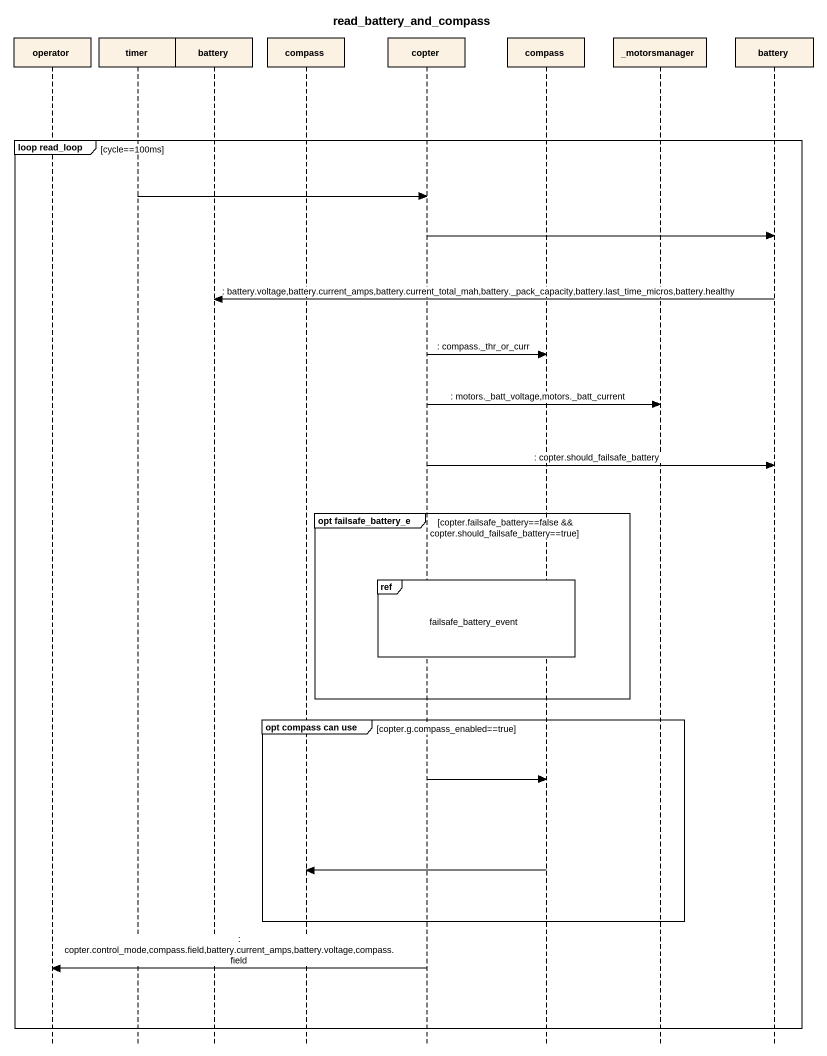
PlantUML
@startuml
title read_battery_and_compass
hide footbox
participant operator
participant timer
participant battery
participant compass
participant copter
participant "compass" as compass_2
participant "_motorsmanager" as motorsmanager
participant "battery" as battery_2

group loop read_loop [cycle==100ms]
  timer -> copter
  copter -> battery_2
  battery_2 -> battery : : battery.voltage,battery.current_amps,battery.current_total_mah,battery._pack_capacity,battery.last_time_micros,battery.healthy
  copter -> compass_2 : : compass._thr_or_curr
  copter -> motorsmanager : : motors._batt_voltage,motors._batt_current
  copter -> battery_2 : : copter.should_failsafe_battery
  group opt failsafe_battery_e [copter.failsafe_battery==false && copter.should_failsafe_battery==true]
    ref over copter, compass_2 : failsafe_battery_event
  end
  group opt compass can use [copter.g.compass_enabled==true]
    copter -> compass_2
    compass_2 -> compass
  end
  copter -> operator : : copter.control_mode,compass.field,battery.current_amps,battery.voltage,compass.field
end
@enduml
